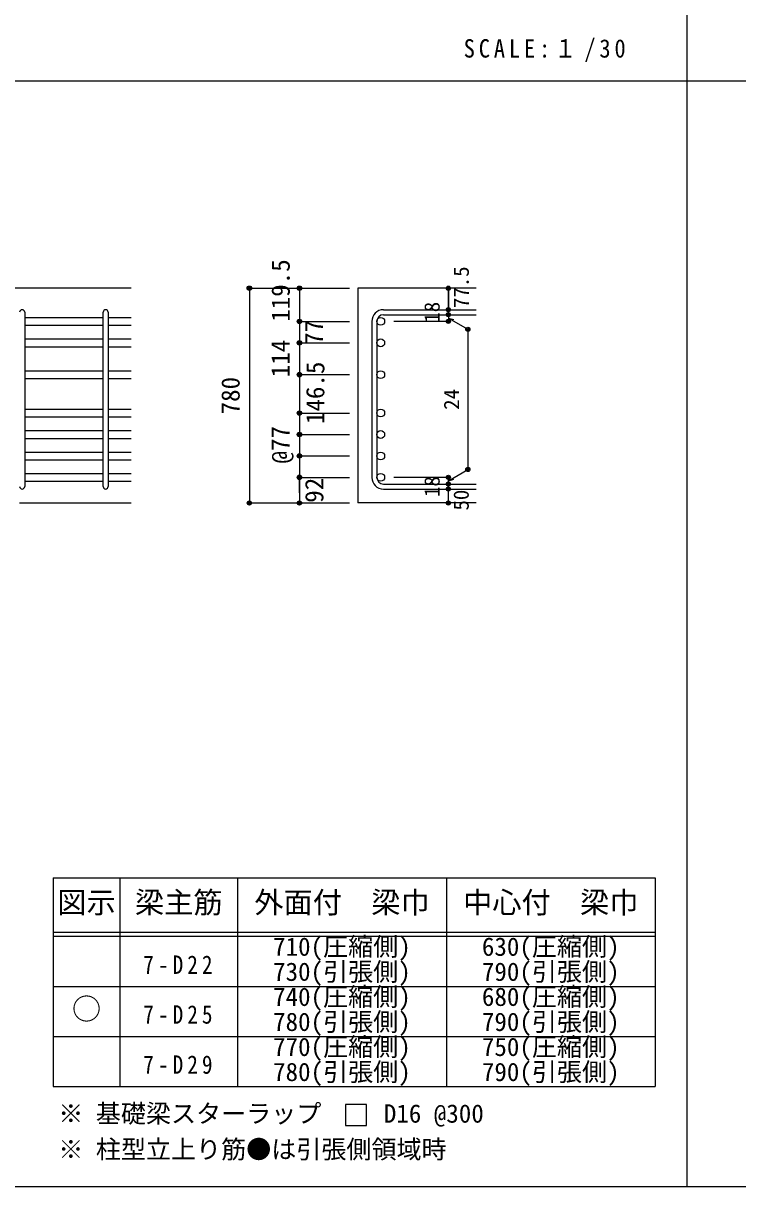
# Model space of a CAD drawing. Units: millimetres at full size, sheet at 1:30, with parts at other scales. Extents: x -5973 to 5954, y -4195 to 4201.
# Drawn here: x -3508 to -942, y -4195 to -15 of the extents above; entities that cross this region are included whole.
import ezdxf
from ezdxf.enums import TextEntityAlignment as Align

# ---------------------------------------------------------------- set-up
doc = ezdxf.new("R2010")
doc.units = ezdxf.units.MM
doc.header["$LTSCALE"] = 30
doc.header["$PDMODE"] = 32
doc.header["$PDSIZE"] = 15
for name, color, linetype in [('0-1_躯体線', 2, 'Continuous'), ('0-5_基礎梁筋', 7, 'Continuous'), ('0-6_スタラップ筋', 7, 'Continuous'), ('0-D_寸法', 4, 'Continuous'), ('6-7_文字', 7, 'Continuous'), ('6-E_枠', 7, 'Continuous'), ('F-0_枠', 6, 'Continuous')]:
    doc.layers.add(name, color=color, linetype=linetype)
doc.styles.add('ＭＳ ゴシック', font='')
doc.styles.get('ＭＳ ゴシック').set_extended_font_data('MS Gothic')

msp = doc.modelspace()

# ---------------------------------------------------------------- linework, layer by layer
at = {"layer": '0-1_躯体線'}
for p, q in [((-3120.8, -967.16), (-5070.8, -967.16)), ((-1880.8, -967.16), (-2305.8, -967.16)), ((-2305.8, -967.16), (-2305.8, -1738.66)), ((-3520.8, -1738.66), (-3120.8, -1738.66)), ((-1880.8, -1738.66), (-2305.8, -1738.66))]:
    msp.add_line(p, q, dxfattribs=at)
at = {"layer": '0-5_基礎梁筋'}
for p, q in [((-3502.8, -1072.36), (-3220.8, -1072.36)), ((-3202.8, -1072.36), (-3120.8, -1072.36)), ((-3502.8, -1100.36), (-3220.8, -1100.36)), ((-3202.8, -1100.36), (-3120.8, -1100.36)), ((-3502.8, -1149.36), (-3220.8, -1149.36)), ((-3202.8, -1149.36), (-3120.8, -1149.36)), ((-3502.8, -1177.36), (-3220.8, -1177.36)), ((-3202.8, -1177.36), (-3120.8, -1177.36)), ((-3502.8, -1263.66), (-3220.8, -1263.66)), ((-3502.8, -1291.66), (-3220.8, -1291.66)), ((-3202.8, -1263.66), (-3120.8, -1263.66)), ((-3202.8, -1291.66), (-3120.8, -1291.66)), ((-3502.8, -1401.66), (-3220.8, -1401.66)), ((-3202.8, -1401.66), (-3120.8, -1401.66)), ((-3502.8, -1429.66), (-3220.8, -1429.66)), ((-3202.8, -1429.66), (-3120.8, -1429.66)), ((-3502.8, -1478.66), (-3220.8, -1478.66)), ((-3202.8, -1478.66), (-3120.8, -1478.66)), ((-3502.8, -1506.66), (-3220.8, -1506.66)), ((-3202.8, -1506.66), (-3120.8, -1506.66)), ((-3502.8, -1555.66), (-3220.8, -1555.66)), ((-3502.8, -1583.66), (-3220.8, -1583.66)), ((-3202.8, -1555.66), (-3120.8, -1555.66)), ((-3202.8, -1583.66), (-3120.8, -1583.66)), ((-3502.8, -1632.66), (-3220.8, -1632.66)), ((-3502.8, -1660.66), (-3220.8, -1660.66)), ((-3202.8, -1632.66), (-3120.8, -1632.66)), ((-3202.8, -1660.66), (-3120.8, -1660.66))]:
    msp.add_line(p, q, dxfattribs=at)
at = {"layer": '0-5_基礎梁筋', "color": 3}
for centre in [(-2223.8, -1086.36), (-2223.8, -1163.36), (-2223.8, -1277.66), (-2223.8, -1415.66), (-2223.8, -1492.66), (-2223.8, -1569.66), (-2223.8, -1646.66)]:
    msp.add_circle(centre, 14, dxfattribs=at)
at = {"layer": '0-6_スタラップ筋'}
for p, q in [((-2213.8, -1044.36), (-1880.8, -1044.36)), ((-3502.8, -1053.36), (-3502.8, -1679.66)), ((-3220.8, -1679.66), (-3220.8, -1053.36)), ((-3202.8, -1053.36), (-3202.8, -1679.66)), ((-2255.8, -1086.36), (-2255.8, -1646.66)), ((-2237.8, -1086.36), (-2237.8, -1646.66)), ((-2213.8, -1062.36), (-1880.8, -1062.36)), ((-2213.8, -1670.66), (-1880.8, -1670.66)), ((-2213.8, -1688.66), (-1880.8, -1688.66))]:
    msp.add_line(p, q, dxfattribs=at)
for centre, radius, start, end in [((-3511.8, -1053.36), 9, 0, 180), ((-3211.8, -1053.36), 9, 0, 180), ((-2213.8, -1086.36), 42, 90, 180), ((-2213.8, -1086.36), 24, 90, 180), ((-2213.8, -1646.66), 42, 180, 270), ((-2213.8, -1646.66), 24, 180, 270), ((-3511.8, -1679.66), 9, 180, 0), ((-3211.8, -1679.66), 9, 180, 0)]:
    msp.add_arc(centre, radius, start, end, dxfattribs=at)
at = {"layer": '0-D_寸法'}
for p, q in [((-2695.8, -967.16), (-2515.8, -967.16)), ((-2695.8, -967.16), (-2515.8, -967.16)), ((-2695.8, -967.16), (-2695.8, -1738.66)), ((-2515.8, -967.16), (-2335.8, -967.16)), ((-2515.8, -967.16), (-2335.8, -967.16)), ((-2515.8, -967.16), (-2515.8, -1738.66)), ((-1980.8, -1044.36), (-1980.8, -967.16)), ((-1980.8, -967.16), (-1980.8, -1044.36)), ((-1980.8, -1062.36), (-1980.8, -1044.36)), ((-2515.8, -1086.36), (-2335.8, -1086.36)), ((-2515.8, -1086.36), (-2335.8, -1086.36)), ((-1980.8, -1086.36), (-2176.89, -1086.36)), ((-1980.8, -1062.36), (-1980.8, -1086.36)), ((-1980.8, -1074.36), (-1910.74, -1114.81)), ((-1980.8, -1074.36), (-1961.48, -1079.54)), ((-1910.74, -1114.81), (-1910.74, -1618.21)), ((-2515.8, -1163.36), (-2335.8, -1163.36)), ((-2515.8, -1163.36), (-2335.8, -1163.36)), ((-2515.8, -1277.66), (-2335.8, -1277.66)), ((-2515.8, -1415.66), (-2335.8, -1415.66)), ((-2515.8, -1492.66), (-2335.8, -1492.66)), ((-2515.8, -1569.66), (-2335.8, -1569.66)), ((-1980.8, -1658.66), (-1910.74, -1618.21)), ((-2515.8, -1646.66), (-2335.8, -1646.66)), ((-2515.8, -1702.63), (-2515.8, -1646.66)), ((-1980.8, -1646.66), (-2176.89, -1646.66)), ((-1980.8, -1670.66), (-1980.8, -1646.66)), ((-1980.8, -1658.66), (-1961.48, -1653.49)), ((-1980.8, -1688.66), (-1980.8, -1670.66)), ((-1980.8, -1738.66), (-1980.8, -1688.66)), ((-2695.8, -1738.66), (-2515.8, -1738.66)), ((-2515.8, -1738.66), (-2335.8, -1738.66))]:
    msp.add_line(p, q, dxfattribs=at)
for centre, radius in [((-2695.8, -967.16), 8), ((-2695.8, -967.16), 7.2), ((-2695.8, -967.16), 6.4), ((-2515.8, -967.16), 8), ((-2515.8, -967.16), 7.2), ((-2515.8, -967.16), 6.4), ((-2695.8, -967.16), 5.6), ((-2695.8, -967.16), 4.8), ((-2695.8, -967.16), 4), ((-2695.8, -967.16), 3.2), ((-2695.8, -967.16), 2.4), ((-2695.8, -967.16), 1.6), ((-2695.8, -967.16), 0.8), ((-2515.8, -967.16), 5.6), ((-2515.8, -967.16), 4.8), ((-2515.8, -967.16), 4), ((-2515.8, -967.16), 3.2), ((-2515.8, -967.16), 2.4), ((-2515.8, -967.16), 1.6), ((-2515.8, -967.16), 0.8), ((-1980.8, -967.16), 4), ((-1980.8, -967.16), 3.6), ((-1980.8, -967.16), 3.2), ((-1980.8, -967.16), 2.8), ((-1980.8, -967.16), 2.4), ((-1980.8, -967.16), 2), ((-1980.8, -967.16), 1.6), ((-1980.8, -967.16), 1.2), ((-1980.8, -967.16), 0.8), ((-1980.8, -967.16), 0.4), ((-1980.8, -1044.36), 4), ((-1980.8, -1044.36), 3.6), ((-1980.8, -1044.36), 3.2), ((-1980.8, -1044.36), 2.8), ((-1980.8, -1044.36), 2.4), ((-1980.8, -1044.36), 2), ((-1980.8, -1044.36), 1.6), ((-1980.8, -1044.36), 1.2), ((-1980.8, -1044.36), 0.8), ((-1980.8, -1044.36), 0.4), ((-2515.8, -1086.36), 8), ((-2515.8, -1086.36), 7.2), ((-2515.8, -1086.36), 6.4), ((-2515.8, -1086.36), 5.6), ((-2515.8, -1086.36), 4.8), ((-2515.8, -1086.36), 4), ((-2515.8, -1086.36), 3.2), ((-2515.8, -1086.36), 2.4), ((-2515.8, -1086.36), 1.6), ((-2515.8, -1086.36), 0.8), ((-1980.8, -1062.36), 4), ((-1980.8, -1086.36), 4), ((-1980.8, -1062.36), 3.6), ((-1980.8, -1086.36), 3.6), ((-1980.8, -1062.36), 3.2), ((-1980.8, -1086.36), 3.2), ((-1980.8, -1062.36), 2.8), ((-1980.8, -1086.36), 2.8), ((-1980.8, -1062.36), 2.4), ((-1980.8, -1086.36), 2.4), ((-1980.8, -1062.36), 2), ((-1980.8, -1086.36), 2), ((-1980.8, -1062.36), 1.6), ((-1980.8, -1086.36), 1.6), ((-1980.8, -1062.36), 1.2), ((-1980.8, -1086.36), 1.2), ((-1980.8, -1062.36), 0.8), ((-1980.8, -1086.36), 0.8), ((-1980.8, -1062.36), 0.4), ((-1980.8, -1086.36), 0.4), ((-1910.74, -1114.81), 4), ((-1910.74, -1114.81), 3.6), ((-1910.74, -1114.81), 3.2), ((-1910.74, -1114.81), 2.8), ((-1910.74, -1114.81), 2.4), ((-1910.74, -1114.81), 2), ((-1910.74, -1114.81), 1.6), ((-1910.74, -1114.81), 1.2), ((-1910.74, -1114.81), 0.8), ((-1910.74, -1114.81), 0.4), ((-2515.8, -1163.36), 8), ((-2515.8, -1163.36), 7.2), ((-2515.8, -1163.36), 6.4), ((-2515.8, -1163.36), 5.6), ((-2515.8, -1163.36), 4.8), ((-2515.8, -1163.36), 4), ((-2515.8, -1163.36), 3.2), ((-2515.8, -1163.36), 2.4), ((-2515.8, -1163.36), 1.6), ((-2515.8, -1163.36), 0.8), ((-2515.8, -1277.66), 8), ((-2515.8, -1277.66), 7.2), ((-2515.8, -1277.66), 6.4), ((-2515.8, -1277.66), 5.6), ((-2515.8, -1277.66), 4.8), ((-2515.8, -1277.66), 4), ((-2515.8, -1277.66), 3.2), ((-2515.8, -1277.66), 2.4), ((-2515.8, -1277.66), 1.6), ((-2515.8, -1277.66), 0.8), ((-2515.8, -1415.66), 8), ((-2515.8, -1415.66), 7.2), ((-2515.8, -1415.66), 6.4), ((-2515.8, -1415.66), 5.6), ((-2515.8, -1415.66), 4.8), ((-2515.8, -1415.66), 4), ((-2515.8, -1415.66), 3.2), ((-2515.8, -1415.66), 2.4), ((-2515.8, -1415.66), 1.6), ((-2515.8, -1415.66), 0.8), ((-2515.8, -1492.66), 8), ((-2515.8, -1492.66), 7.2), ((-2515.8, -1492.66), 6.4), ((-2515.8, -1492.66), 5.6), ((-2515.8, -1492.66), 4.8), ((-2515.8, -1492.66), 4), ((-2515.8, -1492.66), 3.2), ((-2515.8, -1492.66), 2.4), ((-2515.8, -1492.66), 1.6), ((-2515.8, -1492.66), 0.8), ((-2515.8, -1569.66), 8), ((-2515.8, -1569.66), 7.2), ((-2515.8, -1569.66), 6.4), ((-2515.8, -1569.66), 5.6), ((-2515.8, -1569.66), 4.8), ((-2515.8, -1569.66), 4), ((-2515.8, -1569.66), 3.2), ((-2515.8, -1569.66), 2.4), ((-2515.8, -1569.66), 1.6), ((-2515.8, -1569.66), 0.8), ((-1910.74, -1618.21), 4), ((-1910.74, -1618.21), 3.6), ((-1910.74, -1618.21), 3.2), ((-1910.74, -1618.21), 2.8), ((-1910.74, -1618.21), 2.4), ((-1910.74, -1618.21), 2), ((-1910.74, -1618.21), 1.6), ((-1910.74, -1618.21), 1.2), ((-1910.74, -1618.21), 0.8), ((-1910.74, -1618.21), 0.4), ((-2515.8, -1646.66), 8), ((-2515.8, -1646.66), 7.2), ((-2515.8, -1646.66), 6.4), ((-2515.8, -1646.66), 5.6), ((-2515.8, -1646.66), 4.8), ((-2515.8, -1646.66), 4), ((-2515.8, -1646.66), 3.2), ((-2515.8, -1646.66), 2.4), ((-2515.8, -1646.66), 1.6), ((-2515.8, -1646.66), 0.8), ((-1980.8, -1646.66), 4), ((-1980.8, -1670.66), 4), ((-1980.8, -1646.66), 3.6), ((-1980.8, -1670.66), 3.6), ((-1980.8, -1646.66), 3.2), ((-1980.8, -1670.66), 3.2), ((-1980.8, -1646.66), 2.8), ((-1980.8, -1670.66), 2.8), ((-1980.8, -1646.66), 2.4), ((-1980.8, -1670.66), 2.4), ((-1980.8, -1646.66), 2), ((-1980.8, -1670.66), 2), ((-1980.8, -1646.66), 1.6), ((-1980.8, -1670.66), 1.6), ((-1980.8, -1646.66), 1.2), ((-1980.8, -1670.66), 1.2), ((-1980.8, -1646.66), 0.8), ((-1980.8, -1670.66), 0.8), ((-1980.8, -1646.66), 0.4), ((-1980.8, -1670.66), 0.4), ((-1980.8, -1688.66), 4), ((-1980.8, -1688.66), 3.6), ((-1980.8, -1688.66), 3.2), ((-1980.8, -1688.66), 2.8), ((-1980.8, -1688.66), 2.4), ((-1980.8, -1688.66), 2), ((-1980.8, -1688.66), 1.6), ((-1980.8, -1688.66), 1.2), ((-1980.8, -1688.66), 0.8), ((-1980.8, -1688.66), 0.4), ((-2695.8, -1738.66), 7.2), ((-2695.8, -1738.66), 6.4), ((-2695.8, -1738.66), 5.6), ((-2695.8, -1738.66), 4.8), ((-2695.8, -1738.66), 4), ((-2695.8, -1738.66), 3.2), ((-2695.8, -1738.66), 2.4), ((-2695.8, -1738.66), 1.6), ((-2695.8, -1738.66), 0.8), ((-2515.8, -1738.66), 7.2), ((-2515.8, -1738.66), 6.4), ((-2515.8, -1738.66), 5.6), ((-2515.8, -1738.66), 4.8), ((-2515.8, -1738.66), 4), ((-2515.8, -1738.66), 3.2), ((-2515.8, -1738.66), 2.4), ((-2515.8, -1738.66), 1.6), ((-2515.8, -1738.66), 0.8), ((-1980.8, -1738.66), 4), ((-1980.8, -1738.66), 3.6), ((-1980.8, -1738.66), 3.2), ((-1980.8, -1738.66), 2.8), ((-1980.8, -1738.66), 2.4), ((-1980.8, -1738.66), 2), ((-1980.8, -1738.66), 1.6), ((-1980.8, -1738.66), 1.2), ((-1980.8, -1738.66), 0.8), ((-1980.8, -1738.66), 0.4)]:
    msp.add_circle(centre, radius, dxfattribs=at)
at = {"layer": '0-D_寸法', "color": 7}
for p in [(-2695.8, -967.16), (-2695.8, -967.16), (-2695.8, -967.16), (-2515.8, -967.16), (-1980.8, -967.16), (-1980.8, -1044.36), (-2515.8, -1086.36), (-1980.8, -1062.36), (-1980.8, -1086.36), (-1910.74, -1114.81), (-2515.8, -1163.36), (-2515.8, -1277.66), (-2515.8, -1277.66), (-2515.8, -1415.66), (-2515.8, -1415.66), (-2515.8, -1492.66), (-2515.8, -1492.66), (-2515.8, -1569.66), (-2515.8, -1569.66), (-1910.74, -1618.21), (-2515.8, -1646.66), (-2515.8, -1646.66), (-1980.8, -1646.66), (-1980.8, -1646.66), (-1980.8, -1670.66), (-1980.8, -1688.66), (-2695.8, -1738.66), (-2695.8, -1738.66), (-2515.8, -1738.66), (-1980.8, -1738.66)]:
    msp.add_point(p, dxfattribs=at)
at = {"layer": '6-7_文字'}
msp.add_lwpolyline([(-2350.56, -3974.7), (-2275.56, -3974.7), (-2275.56, -3899.7), (-2350.56, -3899.7)], close=True, dxfattribs=at)
at = {"layer": '6-E_枠', "color": 3}
for p, q in [((-3400.52, -3085.43), (-3400.52, -3835.43)), ((-3400.52, -3085.43), (-1238, -3085.43)), ((-1238, -3085.43), (-1238, -3835.43)), ((-3400.52, -3835.43), (-1238, -3835.43))]:
    msp.add_line(p, q, dxfattribs=at)
at = {"layer": '6-E_枠'}
for p, q in [((-3160.52, -3085.43), (-3160.52, -3835.43)), ((-2738, -3085.43), (-2738, -3835.43)), ((-1988, -3085.43), (-1988, -3835.43)), ((-3400.52, -3280.43), (-1238, -3280.43)), ((-3400.52, -3295.43), (-1238, -3295.43)), ((-3400.52, -3475.43), (-1238, -3475.43)), ((-3400.52, -3655.43), (-1238, -3655.43))]:
    msp.add_line(p, q, dxfattribs=at)
at = {"layer": 'F-0_枠', "color": 2}
for p, q in [((-1124.64, 4201.15), (-1124.64, -4195.24)), ((-5972.88, -222.05), (3723.6, -222.05))]:
    msp.add_line(p, q, dxfattribs=at)
at = {"layer": 'F-0_枠'}
msp.add_lwpolyline([(5954.1, -4195.24), (590.94, -4195.24), (-5972.88, -4195.24)], dxfattribs=at)

# ---------------------------------------------------------------- texts
at = {"layer": '0-D_寸法', "style": 'ＭＳ ゴシック'}
for s, height, p in [('119.5', 65.98, (-2530.8, -1087.66)), ('77.5', 54.99, (-1890.8, -1038.36)), ('18', 54.99, (-1995.8, -1090.86)), ('77', 65.98, (-2410.87, -1170.55)), ('114', 65.98, (-2531.35, -1286.96)), ('146.5', 65.98, (-2406.46, -1455.2)), ('780', 65.98, (-2710.8, -1420.41)), ('24', 54.99, (-1925.74, -1404.01)), ('@77', 65.98, (-2531.45, -1596.85)), ('92', 65.98, (-2410.11, -1737.95)), ('18', 54.99, (-1995.8, -1717.16)), ('50', 54.99, (-1891.16, -1765.89))]:
    msp.add_text(s, height=height, rotation=90, dxfattribs=at).set_placement(p, align=Align.BOTTOM_LEFT)
at = {"layer": '6-7_文字', "color": 2, "style": 'ＭＳ ゴシック'}
for s, p in [('図示', (-3385.52, -3235.43)), ('梁主筋', (-3106.76, -3235.43)), ('外面付\u3000梁巾', (-2678, -3235.43)), ('中心付\u3000梁巾', (-1928, -3235.43)), ('○', (-3333.02, -3617.93))]:
    msp.add_text(s, height=76.98, dxfattribs=at).set_placement(p, align=Align.BOTTOM_LEFT)
at = {"layer": '6-7_文字', "style": 'ＭＳ ゴシック'}
for s, p in [('710(圧縮側)', (-2610.5, -3385.43)), ('630(圧縮側)', (-1860.5, -3385.43)), ('730(引張側)', (-2610.5, -3475.43)), ('790(引張側)', (-1860.5, -3475.43)), ('740(圧縮側)', (-2610.5, -3565.43)), ('680(圧縮側)', (-1860.5, -3565.43)), ('780(引張側)', (-2610.5, -3655.43)), ('790(引張側)', (-1860.5, -3655.43)), ('770(圧縮側)', (-2610.5, -3745.43)), ('750(圧縮側)', (-1860.5, -3745.43)), ('780(引張側)', (-2610.5, -3835.43)), ('790(引張側)', (-1860.5, -3835.43)), ('※ 基礎梁スターラップ     D16 @300', (-3381.96, -3985.01)), ('※ 柱型立上り筋●は引張側領域時', (-3381.96, -4113.51))]:
    msp.add_text(s, height=65.98, dxfattribs=at).set_placement(p, align=Align.BOTTOM_LEFT)
at = {"layer": '6-7_文字', "color": 2, "insert": (-1925.98, -154.55), "char_height": 65.98, "attachment_point": 7, "style": 'ＭＳ ゴシック'}
msp.add_mtext('\\T1.34;\\W0.9;SCALE:１/30', dxfattribs=at)
at = {"layer": '6-7_文字', "char_height": 65.98, "attachment_point": 7, "style": 'ＭＳ ゴシック'}
for s, insert in [('\\T1.38;\\W0.85;7-D22', (-3076.76, -3430.43)), ('\\T1.38;\\W0.85;7-D25', (-3076.76, -3610.43)), ('\\T1.38;\\W0.85;7-D29', (-3076.76, -3790.43))]:
    msp.add_mtext(s, dxfattribs=dict(at, insert=insert))

doc.saveas('drawing.dxf')
